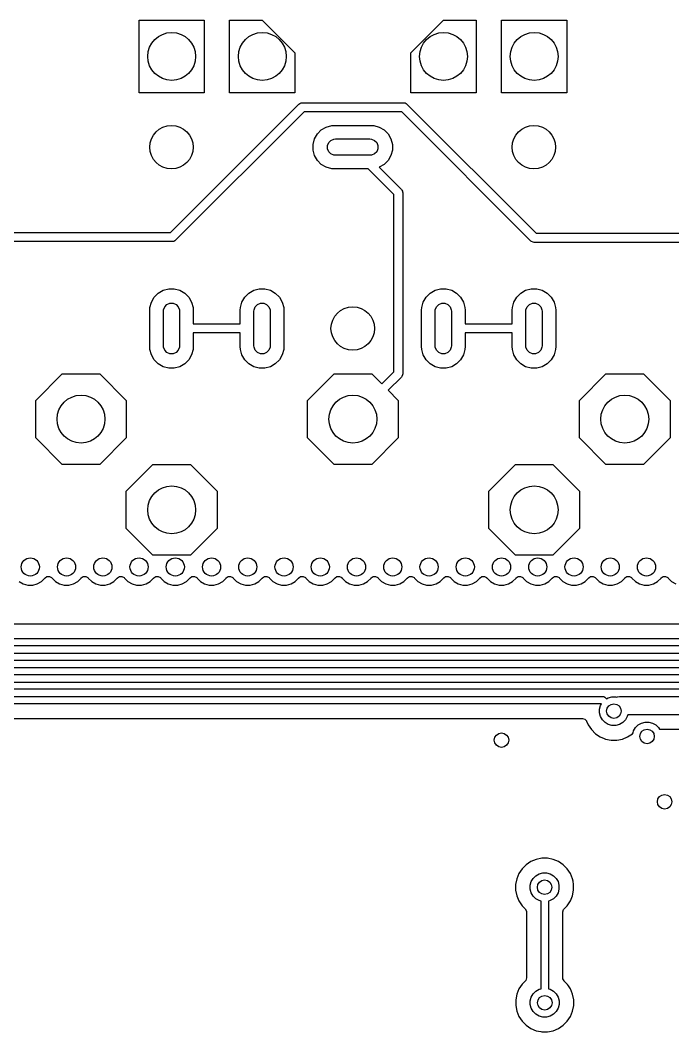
# Model space of a CAD drawing. Extents: x 0.71 to 7.56, y -5.16 to -0.79.
# Drawn here: x 3.182 to 3.891, y -1.925 to -0.827 of the extents above; entities that cross this region are included whole.
import ezdxf

# ---------------------------------------------------------------- set-up
doc = ezdxf.new("R2010")
doc.units = 0
doc.header["$MEASUREMENT"] = 0
doc.layers.add('BLACK', color=7, linetype='CONTINUOUS')

msp = doc.modelspace()

# ---------------------------------------------------------------- linework, layer by layer
at = {"layer": 'BLACK', "linetype": 'CONTINUOUS'}
for p, q in [((3.311, -0.9055), (3.311, -0.8268)), ((3.311, -0.8268), (3.3819, -0.8268)), ((3.3819, -0.8268), (3.3819, -0.9055)), ((3.4094, -0.9055), (3.4094, -0.8268)), ((3.4094, -0.8268), (3.4449, -0.8268)), ((3.4449, -0.8268), (3.4803, -0.8622)), ((3.6063, -0.8622), (3.6417, -0.8268)), ((3.6417, -0.8268), (3.6772, -0.8268)), ((3.6772, -0.8268), (3.6772, -0.9055)), ((3.7047, -0.9055), (3.7047, -0.8268)), ((3.7047, -0.8268), (3.7756, -0.8268)), ((3.7756, -0.8268), (3.7756, -0.9055)), ((3.4803, -0.8622), (3.4803, -0.9055)), ((3.6063, -0.9055), (3.6063, -0.8622)), ((3.3819, -0.9055), (3.311, -0.9055)), ((3.4803, -0.9055), (3.4094, -0.9055)), ((3.6772, -0.9055), (3.6063, -0.9055)), ((3.7756, -0.9055), (3.7047, -0.9055)), ((3.3452, -1.0573), (3.4847, -0.9178)), ((3.4847, -0.9178), (3.4855, -0.9172)), ((3.4855, -0.9172), (3.4872, -0.9164)), ((3.4872, -0.9164), (3.4882, -0.9163)), ((3.4882, -0.9163), (3.5984, -0.9163)), ((3.5984, -0.9163), (3.5994, -0.9164)), ((3.5994, -0.9164), (3.5994, -0.9164)), ((3.5994, -0.9164), (3.5999, -0.9166)), ((3.5999, -0.9166), (3.6012, -0.9172)), ((3.6012, -0.9172), (3.6012, -0.9172)), ((3.6012, -0.9172), (3.6019, -0.9178)), ((3.6019, -0.9178), (3.7422, -1.0581)), ((3.4902, -0.9262), (3.3507, -1.0657)), ((3.5964, -0.9262), (3.4902, -0.9262)), ((3.7367, -1.0665), (3.5964, -0.9262)), ((3.509, -0.9458), (3.5144, -0.9427)), ((3.5144, -0.9427), (3.5203, -0.9411)), ((3.5203, -0.9411), (3.5234, -0.9409)), ((3.5234, -0.9409), (3.5628, -0.9409)), ((3.5628, -0.9409), (3.5659, -0.9411)), ((3.5659, -0.9411), (3.5718, -0.9427)), ((3.5718, -0.9427), (3.5772, -0.9458)), ((3.5016, -0.9555), (3.5047, -0.9502)), ((3.5047, -0.9502), (3.509, -0.9458)), ((3.5772, -0.9458), (3.5815, -0.9502)), ((3.5815, -0.9502), (3.5846, -0.9555)), ((3.5, -0.9615), (3.5016, -0.9555)), ((3.5, -0.9677), (3.5, -0.9615)), ((3.5157, -0.9628), (3.517, -0.9596)), ((3.5157, -0.9663), (3.5157, -0.9628)), ((3.517, -0.9695), (3.5157, -0.9663)), ((3.517, -0.9596), (3.5195, -0.9572)), ((3.5195, -0.9572), (3.5227, -0.9559)), ((3.5227, -0.9559), (3.5244, -0.9557)), ((3.5244, -0.9557), (3.5618, -0.9557)), ((3.5618, -0.9557), (3.5635, -0.9559)), ((3.5635, -0.9559), (3.5667, -0.9572)), ((3.5667, -0.9572), (3.5692, -0.9596)), ((3.5692, -0.9596), (3.5705, -0.9628)), ((3.5705, -0.9663), (3.5692, -0.9695)), ((3.5705, -0.9628), (3.5705, -0.9663)), ((3.5846, -0.9555), (3.5862, -0.9615)), ((3.5862, -0.9615), (3.5862, -0.9677)), ((3.5016, -0.9736), (3.5, -0.9677)), ((3.5047, -0.9789), (3.5016, -0.9736)), ((3.5195, -0.9719), (3.517, -0.9695)), ((3.5227, -0.9733), (3.5195, -0.9719)), ((3.5244, -0.9734), (3.5227, -0.9733)), ((3.5618, -0.9734), (3.5244, -0.9734)), ((3.5635, -0.9733), (3.5618, -0.9734)), ((3.5667, -0.9719), (3.5635, -0.9733)), ((3.5692, -0.9695), (3.5667, -0.9719)), ((3.5846, -0.9736), (3.5815, -0.9789)), ((3.5862, -0.9677), (3.5846, -0.9736)), ((3.509, -0.9833), (3.5047, -0.9789)), ((3.5144, -0.9864), (3.509, -0.9833)), ((3.5203, -0.988), (3.5144, -0.9864)), ((3.5234, -0.9882), (3.5203, -0.988)), ((3.5598, -0.9882), (3.5234, -0.9882)), ((3.5876, -1.016), (3.5598, -0.9882)), ((3.5772, -0.9833), (3.5719, -0.9864)), ((3.5719, -0.9864), (3.596, -1.0105)), ((3.5815, -0.9789), (3.5772, -0.9833)), ((3.5876, -1.2086), (3.5876, -1.016)), ((3.596, -1.0105), (3.5966, -1.0113)), ((3.5966, -1.0113), (3.5966, -1.0113)), ((3.5966, -1.0113), (3.5971, -1.0125)), ((3.5971, -1.0125), (3.5973, -1.0128)), ((3.5973, -1.0128), (3.5973, -1.013)), ((3.5973, -1.013), (3.5974, -1.014)), ((3.5974, -1.014), (3.5974, -1.2106)), ((3.1496, -1.0573), (3.3452, -1.0573)), ((3.7422, -1.0581), (4.6732, -1.0581)), ((3.3472, -1.0671), (3.1496, -1.0671)), ((3.3482, -1.067), (3.3472, -1.0671)), ((3.3487, -1.0668), (3.3482, -1.067)), ((3.3482, -1.067), (3.3482, -1.067)), ((3.35, -1.0663), (3.3487, -1.0668)), ((3.3507, -1.0657), (3.35, -1.0663)), ((3.35, -1.0663), (3.35, -1.0663)), ((3.7374, -1.0671), (3.7367, -1.0665)), ((3.7392, -1.0678), (3.7374, -1.0671)), ((3.7402, -1.0679), (3.7392, -1.0678)), ((3.7392, -1.0678), (3.7392, -1.0678)), ((4.6703, -1.0679), (3.7402, -1.0679)), ((3.3319, -1.123), (3.3372, -1.1199)), ((3.3372, -1.1199), (3.3432, -1.1183)), ((3.3432, -1.1183), (3.3493, -1.1183)), ((3.3493, -1.1183), (3.3553, -1.1199)), ((3.3553, -1.1199), (3.3606, -1.123)), ((3.4303, -1.123), (3.4356, -1.1199)), ((3.4356, -1.1199), (3.4416, -1.1183)), ((3.4416, -1.1183), (3.4477, -1.1183)), ((3.4477, -1.1183), (3.4537, -1.1199)), ((3.4537, -1.1199), (3.459, -1.123)), ((3.6271, -1.123), (3.6325, -1.1199)), ((3.6325, -1.1199), (3.6384, -1.1183)), ((3.6384, -1.1183), (3.6446, -1.1183)), ((3.6446, -1.1183), (3.6506, -1.1199)), ((3.6506, -1.1199), (3.6559, -1.123)), ((3.7256, -1.123), (3.7309, -1.1199)), ((3.7309, -1.1199), (3.7369, -1.1183)), ((3.7369, -1.1183), (3.743, -1.1183)), ((3.743, -1.1183), (3.749, -1.1199)), ((3.749, -1.1199), (3.7543, -1.123)), ((3.3244, -1.1327), (3.3275, -1.1274)), ((3.3275, -1.1274), (3.3319, -1.123)), ((3.3606, -1.123), (3.365, -1.1274)), ((3.365, -1.1274), (3.3681, -1.1327)), ((3.4228, -1.1327), (3.4259, -1.1274)), ((3.4259, -1.1274), (3.4303, -1.123)), ((3.459, -1.123), (3.4634, -1.1274)), ((3.4634, -1.1274), (3.4665, -1.1327)), ((3.6197, -1.1327), (3.6228, -1.1274)), ((3.6228, -1.1274), (3.6271, -1.123)), ((3.6559, -1.123), (3.6603, -1.1274)), ((3.6603, -1.1274), (3.6633, -1.1327)), ((3.7181, -1.1327), (3.7212, -1.1274)), ((3.7212, -1.1274), (3.7256, -1.123)), ((3.7543, -1.123), (3.7587, -1.1274)), ((3.7587, -1.1274), (3.7618, -1.1327)), ((3.3226, -1.1417), (3.3228, -1.1386)), ((3.3226, -1.1811), (3.3226, -1.1417)), ((3.3228, -1.1386), (3.3244, -1.1327)), ((3.3374, -1.1427), (3.3376, -1.141)), ((3.3376, -1.141), (3.3389, -1.1378)), ((3.3389, -1.1378), (3.3413, -1.1354)), ((3.3413, -1.1354), (3.3445, -1.134)), ((3.3445, -1.134), (3.348, -1.134)), ((3.348, -1.134), (3.3512, -1.1354)), ((3.3512, -1.1354), (3.3536, -1.1378)), ((3.3536, -1.1378), (3.3549, -1.141)), ((3.3549, -1.141), (3.3551, -1.1427)), ((3.3681, -1.1327), (3.3697, -1.1386)), ((3.3697, -1.1386), (3.3699, -1.1417)), ((3.3699, -1.1417), (3.3699, -1.1565)), ((3.421, -1.1417), (3.4212, -1.1386)), ((3.421, -1.1565), (3.421, -1.1417)), ((3.4212, -1.1386), (3.4228, -1.1327)), ((3.4358, -1.1427), (3.436, -1.141)), ((3.436, -1.141), (3.4373, -1.1378)), ((3.4373, -1.1378), (3.4397, -1.1354)), ((3.4397, -1.1354), (3.4429, -1.134)), ((3.4429, -1.134), (3.4464, -1.134)), ((3.4464, -1.134), (3.4496, -1.1354)), ((3.4496, -1.1354), (3.452, -1.1378)), ((3.452, -1.1378), (3.4534, -1.141)), ((3.4534, -1.141), (3.4535, -1.1427)), ((3.4665, -1.1327), (3.4681, -1.1386)), ((3.4681, -1.1386), (3.4683, -1.1417)), ((3.4683, -1.1417), (3.4683, -1.1811)), ((3.6179, -1.1417), (3.6181, -1.1386)), ((3.6179, -1.1811), (3.6179, -1.1417)), ((3.6181, -1.1386), (3.6197, -1.1327)), ((3.6327, -1.1427), (3.6328, -1.141)), ((3.6328, -1.141), (3.6342, -1.1378)), ((3.6342, -1.1378), (3.6366, -1.1354)), ((3.6366, -1.1354), (3.6398, -1.134)), ((3.6398, -1.134), (3.6432, -1.134)), ((3.6432, -1.134), (3.6464, -1.1354)), ((3.6464, -1.1354), (3.6489, -1.1378)), ((3.6489, -1.1378), (3.6502, -1.141)), ((3.6502, -1.141), (3.6504, -1.1427)), ((3.6633, -1.1327), (3.6649, -1.1386)), ((3.6649, -1.1386), (3.6651, -1.1417)), ((3.6651, -1.1417), (3.6651, -1.1565)), ((3.7163, -1.1417), (3.7165, -1.1386)), ((3.7163, -1.1565), (3.7163, -1.1417)), ((3.7165, -1.1386), (3.7181, -1.1327)), ((3.7311, -1.1427), (3.7313, -1.141)), ((3.7313, -1.141), (3.7326, -1.1378)), ((3.7326, -1.1378), (3.735, -1.1354)), ((3.735, -1.1354), (3.7382, -1.134)), ((3.7382, -1.134), (3.7417, -1.134)), ((3.7417, -1.134), (3.7449, -1.1354)), ((3.7449, -1.1354), (3.7473, -1.1378)), ((3.7473, -1.1378), (3.7486, -1.141)), ((3.7486, -1.141), (3.7488, -1.1427)), ((3.7618, -1.1327), (3.7634, -1.1386)), ((3.7634, -1.1386), (3.7636, -1.1417)), ((3.7636, -1.1417), (3.7636, -1.1811)), ((3.3374, -1.1801), (3.3374, -1.1427)), ((3.3551, -1.1427), (3.3551, -1.1801)), ((3.4358, -1.1801), (3.4358, -1.1427)), ((3.4535, -1.1427), (3.4535, -1.1801)), ((3.6327, -1.1801), (3.6327, -1.1427)), ((3.6504, -1.1427), (3.6504, -1.1801)), ((3.7311, -1.1801), (3.7311, -1.1427)), ((3.7488, -1.1427), (3.7488, -1.1801)), ((3.3699, -1.1565), (3.421, -1.1565)), ((3.6651, -1.1565), (3.7163, -1.1565)), ((3.421, -1.1663), (3.3699, -1.1663)), ((3.3699, -1.1663), (3.3699, -1.1811)), ((3.421, -1.1811), (3.421, -1.1663)), ((3.7163, -1.1663), (3.6651, -1.1663)), ((3.6651, -1.1663), (3.6651, -1.1811)), ((3.7163, -1.1811), (3.7163, -1.1663)), ((3.3228, -1.1842), (3.3226, -1.1811)), ((3.3244, -1.1901), (3.3228, -1.1842)), ((3.3376, -1.1818), (3.3374, -1.1801)), ((3.3389, -1.185), (3.3376, -1.1818)), ((3.3413, -1.1875), (3.3389, -1.185)), ((3.3536, -1.185), (3.3512, -1.1875)), ((3.3549, -1.1818), (3.3536, -1.185)), ((3.3551, -1.1801), (3.3549, -1.1818)), ((3.3697, -1.1842), (3.3681, -1.1901)), ((3.3699, -1.1811), (3.3697, -1.1842)), ((3.4212, -1.1842), (3.421, -1.1811)), ((3.4228, -1.1901), (3.4212, -1.1842)), ((3.436, -1.1818), (3.4358, -1.1801)), ((3.4373, -1.185), (3.436, -1.1818)), ((3.4397, -1.1875), (3.4373, -1.185)), ((3.452, -1.185), (3.4496, -1.1875)), ((3.4534, -1.1818), (3.452, -1.185)), ((3.4535, -1.1801), (3.4534, -1.1818)), ((3.4681, -1.1842), (3.4665, -1.1901)), ((3.4683, -1.1811), (3.4681, -1.1842)), ((3.6181, -1.1842), (3.6179, -1.1811)), ((3.6197, -1.1901), (3.6181, -1.1842)), ((3.6328, -1.1818), (3.6327, -1.1801)), ((3.6342, -1.185), (3.6328, -1.1818)), ((3.6366, -1.1875), (3.6342, -1.185)), ((3.6489, -1.185), (3.6464, -1.1875)), ((3.6502, -1.1818), (3.6489, -1.185)), ((3.6504, -1.1801), (3.6502, -1.1818)), ((3.6649, -1.1842), (3.6633, -1.1901)), ((3.6651, -1.1811), (3.6649, -1.1842)), ((3.7165, -1.1842), (3.7163, -1.1811)), ((3.7181, -1.1901), (3.7165, -1.1842)), ((3.7313, -1.1818), (3.7311, -1.1801)), ((3.7326, -1.185), (3.7313, -1.1818)), ((3.735, -1.1875), (3.7326, -1.185)), ((3.7473, -1.185), (3.7449, -1.1875)), ((3.7486, -1.1818), (3.7473, -1.185)), ((3.7488, -1.1801), (3.7486, -1.1818)), ((3.7634, -1.1842), (3.7618, -1.1901)), ((3.7636, -1.1811), (3.7634, -1.1842)), ((3.3275, -1.1955), (3.3244, -1.1901)), ((3.3319, -1.1998), (3.3275, -1.1955)), ((3.3445, -1.1888), (3.3413, -1.1875)), ((3.348, -1.1888), (3.3445, -1.1888)), ((3.3512, -1.1875), (3.348, -1.1888)), ((3.365, -1.1955), (3.3606, -1.1998)), ((3.3681, -1.1901), (3.365, -1.1955)), ((3.4259, -1.1955), (3.4228, -1.1901)), ((3.4303, -1.1998), (3.4259, -1.1955)), ((3.4429, -1.1888), (3.4397, -1.1875)), ((3.4464, -1.1888), (3.4429, -1.1888)), ((3.4496, -1.1875), (3.4464, -1.1888)), ((3.4634, -1.1955), (3.459, -1.1998)), ((3.4665, -1.1901), (3.4634, -1.1955)), ((3.6228, -1.1955), (3.6197, -1.1901)), ((3.6271, -1.1998), (3.6228, -1.1955)), ((3.6398, -1.1888), (3.6366, -1.1875)), ((3.6432, -1.1888), (3.6398, -1.1888)), ((3.6464, -1.1875), (3.6432, -1.1888)), ((3.6603, -1.1955), (3.6559, -1.1998)), ((3.6633, -1.1901), (3.6603, -1.1955)), ((3.7212, -1.1955), (3.7181, -1.1901)), ((3.7256, -1.1998), (3.7212, -1.1955)), ((3.7382, -1.1888), (3.735, -1.1875)), ((3.7417, -1.1888), (3.7382, -1.1888)), ((3.7449, -1.1875), (3.7417, -1.1888)), ((3.7587, -1.1955), (3.7543, -1.1998)), ((3.7618, -1.1901), (3.7587, -1.1955)), ((3.3372, -1.2029), (3.3319, -1.1998)), ((3.3432, -1.2045), (3.3372, -1.2029)), ((3.3493, -1.2045), (3.3432, -1.2045)), ((3.3553, -1.2029), (3.3493, -1.2045)), ((3.3606, -1.1998), (3.3553, -1.2029)), ((3.4356, -1.2029), (3.4303, -1.1998)), ((3.4416, -1.2045), (3.4356, -1.2029)), ((3.4477, -1.2045), (3.4416, -1.2045)), ((3.4537, -1.2029), (3.4477, -1.2045)), ((3.459, -1.1998), (3.4537, -1.2029)), ((3.6325, -1.2029), (3.6271, -1.1998)), ((3.6384, -1.2045), (3.6325, -1.2029)), ((3.6446, -1.2045), (3.6384, -1.2045)), ((3.6506, -1.2029), (3.6446, -1.2045)), ((3.6559, -1.1998), (3.6506, -1.2029)), ((3.7309, -1.2029), (3.7256, -1.1998)), ((3.7369, -1.2045), (3.7309, -1.2029)), ((3.743, -1.2045), (3.7369, -1.2045)), ((3.749, -1.2029), (3.743, -1.2045)), ((3.7543, -1.1998), (3.749, -1.2029)), ((3.1988, -1.2395), (3.2276, -1.2106)), ((3.2276, -1.2106), (3.2684, -1.2106)), ((3.2684, -1.2106), (3.2972, -1.2395)), ((3.4941, -1.2395), (3.5229, -1.2106)), ((3.5229, -1.2106), (3.5637, -1.2106)), ((3.5637, -1.2106), (3.5746, -1.2216)), ((3.5746, -1.2216), (3.5876, -1.2086)), ((3.596, -1.2141), (3.5816, -1.2285)), ((3.5966, -1.2134), (3.596, -1.2141)), ((3.5973, -1.2116), (3.5966, -1.2134)), ((3.5966, -1.2134), (3.5966, -1.2134)), ((3.5974, -1.2106), (3.5973, -1.2116)), ((3.7894, -1.2395), (3.8182, -1.2106)), ((3.8182, -1.2106), (3.859, -1.2106)), ((3.859, -1.2106), (3.8878, -1.2395)), ((3.5816, -1.2285), (3.5925, -1.2395)), ((3.1988, -1.2802), (3.1988, -1.2395)), ((3.2972, -1.2395), (3.2972, -1.2802)), ((3.4941, -1.2802), (3.4941, -1.2395)), ((3.5925, -1.2395), (3.5925, -1.2802)), ((3.7894, -1.2802), (3.7894, -1.2395)), ((3.8878, -1.2395), (3.8878, -1.2802)), ((3.2276, -1.3091), (3.1988, -1.2802)), ((3.2972, -1.2802), (3.2684, -1.3091)), ((3.5229, -1.3091), (3.4941, -1.2802)), ((3.5925, -1.2802), (3.5637, -1.3091)), ((3.8182, -1.3091), (3.7894, -1.2802)), ((3.8878, -1.2802), (3.859, -1.3091)), ((3.2684, -1.3091), (3.2276, -1.3091)), ((3.2972, -1.3379), (3.3261, -1.3091)), ((3.3261, -1.3091), (3.3668, -1.3091)), ((3.3668, -1.3091), (3.3957, -1.3379)), ((3.5637, -1.3091), (3.5229, -1.3091)), ((3.6909, -1.3379), (3.7198, -1.3091)), ((3.7198, -1.3091), (3.7605, -1.3091)), ((3.7605, -1.3091), (3.7894, -1.3379)), ((3.859, -1.3091), (3.8182, -1.3091)), ((3.2972, -1.3787), (3.2972, -1.3379)), ((3.3957, -1.3379), (3.3957, -1.3787)), ((3.6909, -1.3787), (3.6909, -1.3379)), ((3.7894, -1.3379), (3.7894, -1.3787)), ((3.3261, -1.4075), (3.2972, -1.3787)), ((3.3957, -1.3787), (3.3668, -1.4075)), ((3.7198, -1.4075), (3.6909, -1.3787)), ((3.7894, -1.3787), (3.7605, -1.4075)), ((3.3668, -1.4075), (3.3261, -1.4075)), ((3.7605, -1.4075), (3.7198, -1.4075)), ((3.1808, -1.436), (3.1853, -1.4386)), ((3.2005, -1.4386), (3.205, -1.436)), ((3.205, -1.436), (3.2087, -1.4324)), ((3.2087, -1.4324), (3.2087, -1.4323)), ((3.2087, -1.4323), (3.2088, -1.4323)), ((3.2087, -1.4324), (3.2087, -1.4324)), ((3.2088, -1.4323), (3.2089, -1.4321)), ((3.2089, -1.4322), (3.2109, -1.4307)), ((3.2089, -1.4321), (3.2089, -1.4322)), ((3.2109, -1.4307), (3.2137, -1.4305)), ((3.2137, -1.4305), (3.2161, -1.4319)), ((3.2161, -1.4319), (3.2165, -1.4323)), ((3.2165, -1.4323), (3.2165, -1.4324)), ((3.2165, -1.4324), (3.2165, -1.4324)), ((3.2165, -1.4324), (3.2202, -1.436)), ((3.2202, -1.436), (3.2247, -1.4386)), ((3.2399, -1.4386), (3.2444, -1.436)), ((3.2444, -1.436), (3.2481, -1.4324)), ((3.2481, -1.4323), (3.2483, -1.4321)), ((3.2481, -1.4324), (3.2481, -1.4323)), ((3.2481, -1.4323), (3.2481, -1.4323)), ((3.2481, -1.4324), (3.2481, -1.4324)), ((3.2483, -1.4322), (3.2503, -1.4307)), ((3.2483, -1.4321), (3.2483, -1.4322)), ((3.2503, -1.4307), (3.2531, -1.4305)), ((3.2531, -1.4305), (3.2555, -1.4319)), ((3.2555, -1.4319), (3.2558, -1.4323)), ((3.2558, -1.4323), (3.2559, -1.4324)), ((3.2559, -1.4324), (3.2559, -1.4324)), ((3.2559, -1.4324), (3.2596, -1.436)), ((3.2596, -1.436), (3.264, -1.4386)), ((3.2793, -1.4386), (3.2838, -1.436)), ((3.2838, -1.436), (3.2874, -1.4324)), ((3.2874, -1.4324), (3.2875, -1.4323)), ((3.2874, -1.4324), (3.2874, -1.4324)), ((3.2875, -1.4323), (3.2876, -1.4321)), ((3.2875, -1.4323), (3.2875, -1.4323)), ((3.2876, -1.4321), (3.2877, -1.4322)), ((3.2877, -1.4322), (3.2897, -1.4307)), ((3.2897, -1.4307), (3.2924, -1.4305)), ((3.2924, -1.4305), (3.2948, -1.4319)), ((3.2948, -1.4319), (3.2952, -1.4323)), ((3.2952, -1.4323), (3.2953, -1.4324)), ((3.2953, -1.4324), (3.2953, -1.4324)), ((3.2953, -1.4324), (3.2989, -1.436)), ((3.2989, -1.436), (3.3034, -1.4386)), ((3.3186, -1.4386), (3.3231, -1.436)), ((3.3231, -1.436), (3.3268, -1.4324)), ((3.3268, -1.4324), (3.3268, -1.4323)), ((3.3268, -1.4323), (3.3269, -1.4323)), ((3.3268, -1.4324), (3.3268, -1.4324)), ((3.3269, -1.4323), (3.327, -1.4321)), ((3.327, -1.4322), (3.3291, -1.4307)), ((3.327, -1.4321), (3.327, -1.4322)), ((3.3291, -1.4307), (3.3318, -1.4305)), ((3.3318, -1.4305), (3.3342, -1.4319)), ((3.3342, -1.4319), (3.3346, -1.4323)), ((3.3346, -1.4323), (3.3346, -1.4324)), ((3.3346, -1.4324), (3.3346, -1.4324)), ((3.3346, -1.4324), (3.3383, -1.436)), ((3.3383, -1.436), (3.3428, -1.4386)), ((3.358, -1.4386), (3.3625, -1.436)), ((3.3625, -1.436), (3.3662, -1.4324)), ((3.3662, -1.4324), (3.3662, -1.4323)), ((3.3662, -1.4323), (3.3663, -1.4323)), ((3.3662, -1.4324), (3.3662, -1.4324)), ((3.3663, -1.4323), (3.3664, -1.4321)), ((3.3664, -1.4322), (3.3684, -1.4307)), ((3.3664, -1.4321), (3.3664, -1.4322)), ((3.3684, -1.4307), (3.3712, -1.4305)), ((3.3712, -1.4305), (3.3736, -1.4319)), ((3.3736, -1.4319), (3.374, -1.4323)), ((3.374, -1.4323), (3.374, -1.4324)), ((3.374, -1.4324), (3.374, -1.4324)), ((3.374, -1.4324), (3.3777, -1.436)), ((3.3777, -1.436), (3.3822, -1.4386)), ((3.3974, -1.4386), (3.4019, -1.436)), ((3.4019, -1.436), (3.4055, -1.4324)), ((3.4055, -1.4324), (3.4056, -1.4323)), ((3.4055, -1.4324), (3.4055, -1.4324)), ((3.4056, -1.4323), (3.4058, -1.4321)), ((3.4056, -1.4323), (3.4056, -1.4323)), ((3.4058, -1.4322), (3.4078, -1.4307)), ((3.4058, -1.4321), (3.4058, -1.4322)), ((3.4078, -1.4307), (3.4105, -1.4305)), ((3.4105, -1.4305), (3.4129, -1.4319)), ((3.4129, -1.4319), (3.4133, -1.4323)), ((3.4133, -1.4323), (3.4134, -1.4324)), ((3.4134, -1.4324), (3.4134, -1.4324)), ((3.4134, -1.4324), (3.417, -1.436)), ((3.417, -1.436), (3.4215, -1.4386)), ((3.4367, -1.4386), (3.4412, -1.436)), ((3.4412, -1.436), (3.4449, -1.4324)), ((3.4449, -1.4324), (3.4449, -1.4323)), ((3.4449, -1.4323), (3.445, -1.4323)), ((3.4449, -1.4324), (3.4449, -1.4324)), ((3.445, -1.4323), (3.4451, -1.4321)), ((3.4451, -1.4322), (3.4472, -1.4307)), ((3.4451, -1.4321), (3.4451, -1.4322)), ((3.4472, -1.4307), (3.4499, -1.4305)), ((3.4499, -1.4305), (3.4523, -1.4319)), ((3.4523, -1.4319), (3.4527, -1.4323)), ((3.4527, -1.4323), (3.4527, -1.4324)), ((3.4527, -1.4324), (3.4527, -1.4324)), ((3.4527, -1.4324), (3.4564, -1.436)), ((3.4564, -1.436), (3.4609, -1.4386)), ((3.4761, -1.4386), (3.4806, -1.436)), ((3.4806, -1.436), (3.4843, -1.4324)), ((3.4843, -1.4324), (3.4843, -1.4323)), ((3.4843, -1.4323), (3.4844, -1.4323)), ((3.4843, -1.4324), (3.4843, -1.4324)), ((3.4844, -1.4323), (3.4845, -1.4321)), ((3.4845, -1.4322), (3.4865, -1.4307)), ((3.4845, -1.4321), (3.4845, -1.4322)), ((3.4865, -1.4307), (3.4893, -1.4305)), ((3.4893, -1.4305), (3.4917, -1.4319)), ((3.4917, -1.4319), (3.4921, -1.4323)), ((3.4921, -1.4323), (3.4921, -1.4324)), ((3.4921, -1.4324), (3.4921, -1.4324)), ((3.4921, -1.4324), (3.4958, -1.436)), ((3.4958, -1.436), (3.5003, -1.4386)), ((3.5155, -1.4386), (3.52, -1.436)), ((3.52, -1.436), (3.5236, -1.4324)), ((3.5236, -1.4324), (3.5237, -1.4323)), ((3.5236, -1.4324), (3.5236, -1.4324)), ((3.5237, -1.4323), (3.5239, -1.4321)), ((3.5237, -1.4323), (3.5237, -1.4323)), ((3.5239, -1.4322), (3.5259, -1.4307)), ((3.5239, -1.4321), (3.5239, -1.4322)), ((3.5259, -1.4307), (3.5287, -1.4305)), ((3.5287, -1.4305), (3.5311, -1.4319)), ((3.5311, -1.4319), (3.5314, -1.4323)), ((3.5314, -1.4323), (3.5315, -1.4324)), ((3.5315, -1.4324), (3.5315, -1.4324)), ((3.5315, -1.4324), (3.5351, -1.436)), ((3.5351, -1.436), (3.5396, -1.4386)), ((3.5548, -1.4386), (3.5593, -1.436)), ((3.5593, -1.436), (3.563, -1.4324)), ((3.563, -1.4324), (3.5631, -1.4323)), ((3.563, -1.4324), (3.563, -1.4324)), ((3.5631, -1.4323), (3.5632, -1.4321)), ((3.5631, -1.4323), (3.5631, -1.4323)), ((3.5632, -1.4321), (3.5633, -1.4322)), ((3.5633, -1.4322), (3.5653, -1.4307)), ((3.5653, -1.4307), (3.568, -1.4305)), ((3.568, -1.4305), (3.5704, -1.4319)), ((3.5704, -1.4319), (3.5708, -1.4323)), ((3.5708, -1.4323), (3.5708, -1.4324)), ((3.5708, -1.4324), (3.5708, -1.4324)), ((3.5708, -1.4324), (3.5745, -1.436)), ((3.5745, -1.436), (3.579, -1.4386)), ((3.5942, -1.4386), (3.5987, -1.436)), ((3.5987, -1.436), (3.6024, -1.4324)), ((3.6024, -1.4324), (3.6024, -1.4323)), ((3.6024, -1.4323), (3.6025, -1.4323)), ((3.6024, -1.4324), (3.6024, -1.4324)), ((3.6025, -1.4323), (3.6026, -1.4321)), ((3.6026, -1.4322), (3.6046, -1.4307)), ((3.6026, -1.4321), (3.6026, -1.4322)), ((3.6046, -1.4307), (3.6074, -1.4305)), ((3.6074, -1.4305), (3.6098, -1.4319)), ((3.6098, -1.4319), (3.6102, -1.4323)), ((3.6102, -1.4323), (3.6102, -1.4324)), ((3.6102, -1.4324), (3.6102, -1.4324)), ((3.6102, -1.4324), (3.6139, -1.436)), ((3.6139, -1.436), (3.6184, -1.4386)), ((3.6336, -1.4386), (3.6381, -1.436)), ((3.6381, -1.436), (3.6418, -1.4324)), ((3.6418, -1.4323), (3.642, -1.4321)), ((3.6418, -1.4324), (3.6418, -1.4323)), ((3.6418, -1.4323), (3.6418, -1.4323)), ((3.6418, -1.4324), (3.6418, -1.4324)), ((3.642, -1.4322), (3.644, -1.4307)), ((3.642, -1.4321), (3.642, -1.4322)), ((3.644, -1.4307), (3.6468, -1.4305)), ((3.6468, -1.4305), (3.6492, -1.4319)), ((3.6492, -1.4319), (3.6495, -1.4323)), ((3.6495, -1.4323), (3.6496, -1.4324)), ((3.6496, -1.4324), (3.6496, -1.4324)), ((3.6496, -1.4324), (3.6533, -1.436)), ((3.6533, -1.436), (3.6577, -1.4386)), ((3.673, -1.4386), (3.6775, -1.436)), ((3.6775, -1.436), (3.6811, -1.4324)), ((3.6811, -1.4324), (3.6812, -1.4323)), ((3.6811, -1.4324), (3.6811, -1.4324)), ((3.6812, -1.4323), (3.6813, -1.4321)), ((3.6812, -1.4323), (3.6812, -1.4323)), ((3.6813, -1.4321), (3.6814, -1.4322)), ((3.6814, -1.4322), (3.6834, -1.4307)), ((3.6834, -1.4307), (3.6861, -1.4305)), ((3.6861, -1.4305), (3.6885, -1.4319)), ((3.6885, -1.4319), (3.6889, -1.4323)), ((3.6889, -1.4323), (3.689, -1.4324)), ((3.689, -1.4324), (3.689, -1.4324)), ((3.689, -1.4324), (3.6926, -1.436)), ((3.6926, -1.436), (3.6971, -1.4386)), ((3.7123, -1.4386), (3.7168, -1.436)), ((3.7168, -1.436), (3.7205, -1.4324)), ((3.7205, -1.4324), (3.7205, -1.4323)), ((3.7205, -1.4323), (3.7206, -1.4323)), ((3.7205, -1.4324), (3.7205, -1.4324)), ((3.7206, -1.4323), (3.7207, -1.4321)), ((3.7207, -1.4322), (3.7228, -1.4307)), ((3.7207, -1.4321), (3.7207, -1.4322)), ((3.7228, -1.4307), (3.7255, -1.4305)), ((3.7255, -1.4305), (3.7279, -1.4319)), ((3.7279, -1.4319), (3.7283, -1.4323)), ((3.7283, -1.4323), (3.7283, -1.4324)), ((3.7283, -1.4324), (3.7283, -1.4324)), ((3.7283, -1.4324), (3.732, -1.436)), ((3.732, -1.436), (3.7365, -1.4386)), ((3.7517, -1.4386), (3.7562, -1.436)), ((3.7562, -1.436), (3.7599, -1.4324)), ((3.7599, -1.4324), (3.7599, -1.4323)), ((3.7599, -1.4323), (3.76, -1.4323)), ((3.7599, -1.4324), (3.7599, -1.4324)), ((3.76, -1.4323), (3.7601, -1.4321)), ((3.7601, -1.4322), (3.7621, -1.4307)), ((3.7601, -1.4321), (3.7601, -1.4322)), ((3.7621, -1.4307), (3.7649, -1.4305)), ((3.7649, -1.4305), (3.7673, -1.4319)), ((3.7673, -1.4319), (3.7677, -1.4323)), ((3.7677, -1.4323), (3.7677, -1.4324)), ((3.7677, -1.4324), (3.7677, -1.4324)), ((3.7677, -1.4324), (3.7714, -1.436)), ((3.7714, -1.436), (3.7759, -1.4386)), ((3.7911, -1.4386), (3.7956, -1.436)), ((3.7956, -1.436), (3.7992, -1.4324)), ((3.7992, -1.4324), (3.7993, -1.4323)), ((3.7992, -1.4324), (3.7992, -1.4324)), ((3.7993, -1.4323), (3.7995, -1.4321)), ((3.7993, -1.4323), (3.7993, -1.4323)), ((3.7995, -1.4322), (3.8015, -1.4307)), ((3.7995, -1.4321), (3.7995, -1.4322)), ((3.8015, -1.4307), (3.8042, -1.4305)), ((3.8042, -1.4305), (3.8066, -1.4319)), ((3.8066, -1.4319), (3.807, -1.4323)), ((3.807, -1.4323), (3.8071, -1.4324)), ((3.8071, -1.4324), (3.8071, -1.4324)), ((3.8071, -1.4324), (3.8107, -1.436)), ((3.8107, -1.436), (3.8152, -1.4386)), ((3.8304, -1.4386), (3.8349, -1.436)), ((3.8349, -1.436), (3.8386, -1.4324)), ((3.8386, -1.4324), (3.8386, -1.4323)), ((3.8386, -1.4323), (3.8387, -1.4323)), ((3.8386, -1.4324), (3.8386, -1.4324)), ((3.8387, -1.4323), (3.8388, -1.4321)), ((3.8388, -1.4322), (3.8409, -1.4307)), ((3.8388, -1.4321), (3.8388, -1.4322)), ((3.8409, -1.4307), (3.8436, -1.4305)), ((3.8436, -1.4305), (3.846, -1.4319)), ((3.846, -1.4319), (3.8464, -1.4323)), ((3.8464, -1.4323), (3.8464, -1.4324)), ((3.8464, -1.4324), (3.8464, -1.4324)), ((3.8464, -1.4324), (3.8501, -1.436)), ((3.8501, -1.436), (3.8546, -1.4386)), ((3.8698, -1.4386), (3.8743, -1.436)), ((3.8743, -1.436), (3.878, -1.4324)), ((3.878, -1.4324), (3.878, -1.4323)), ((3.878, -1.4323), (3.8781, -1.4323)), ((3.878, -1.4324), (3.878, -1.4324)), ((3.8781, -1.4323), (3.8782, -1.4321)), ((3.8782, -1.4322), (3.8802, -1.4307)), ((3.8782, -1.4321), (3.8782, -1.4322)), ((3.8802, -1.4307), (3.883, -1.4305)), ((3.883, -1.4305), (3.8854, -1.4319)), ((3.8854, -1.4319), (3.8858, -1.4323)), ((3.8858, -1.4323), (3.8858, -1.4324)), ((3.8858, -1.4324), (3.8858, -1.4324)), ((3.8858, -1.4324), (3.8895, -1.436)), ((3.8895, -1.436), (3.894, -1.4386)), ((3.1853, -1.4386), (3.1903, -1.44)), ((3.1903, -1.44), (3.1903, -1.44)), ((3.1903, -1.44), (3.1955, -1.44)), ((3.1955, -1.44), (3.2005, -1.4386)), ((3.1955, -1.44), (3.1955, -1.44)), ((3.2247, -1.4386), (3.2297, -1.44)), ((3.2297, -1.44), (3.2297, -1.44)), ((3.2297, -1.44), (3.2349, -1.44)), ((3.2349, -1.44), (3.2399, -1.4386)), ((3.2349, -1.44), (3.2349, -1.44)), ((3.264, -1.4386), (3.2691, -1.44)), ((3.2691, -1.44), (3.2691, -1.44)), ((3.2691, -1.44), (3.2742, -1.44)), ((3.2742, -1.44), (3.2793, -1.4386)), ((3.2742, -1.44), (3.2742, -1.44)), ((3.3034, -1.4386), (3.3084, -1.44)), ((3.3084, -1.44), (3.3084, -1.44)), ((3.3084, -1.44), (3.3136, -1.44)), ((3.3136, -1.44), (3.3186, -1.4386)), ((3.3136, -1.44), (3.3136, -1.44)), ((3.3428, -1.4386), (3.3478, -1.44)), ((3.3478, -1.44), (3.3478, -1.44)), ((3.3478, -1.44), (3.353, -1.44)), ((3.353, -1.44), (3.358, -1.4386)), ((3.353, -1.44), (3.353, -1.44)), ((3.3822, -1.4386), (3.3872, -1.44)), ((3.3872, -1.44), (3.3872, -1.44)), ((3.3872, -1.44), (3.3924, -1.44)), ((3.3924, -1.44), (3.3974, -1.4386)), ((3.3924, -1.44), (3.3924, -1.44)), ((3.4215, -1.4386), (3.4265, -1.44)), ((3.4265, -1.44), (3.4265, -1.44)), ((3.4265, -1.44), (3.4317, -1.44)), ((3.4317, -1.44), (3.4367, -1.4386)), ((3.4317, -1.44), (3.4317, -1.44)), ((3.4609, -1.4386), (3.4659, -1.44)), ((3.4659, -1.44), (3.4659, -1.44)), ((3.4659, -1.44), (3.4711, -1.44)), ((3.4711, -1.44), (3.4761, -1.4386)), ((3.4711, -1.44), (3.4711, -1.44)), ((3.5003, -1.4386), (3.5053, -1.44)), ((3.5053, -1.44), (3.5053, -1.44)), ((3.5053, -1.44), (3.5105, -1.44)), ((3.5105, -1.44), (3.5155, -1.4386)), ((3.5105, -1.44), (3.5105, -1.44)), ((3.5396, -1.4386), (3.5446, -1.44)), ((3.5446, -1.44), (3.5446, -1.44)), ((3.5446, -1.44), (3.5498, -1.44)), ((3.5498, -1.44), (3.5548, -1.4386)), ((3.5498, -1.44), (3.5498, -1.44)), ((3.579, -1.4386), (3.584, -1.44)), ((3.584, -1.44), (3.584, -1.44)), ((3.584, -1.44), (3.5892, -1.44)), ((3.5892, -1.44), (3.5942, -1.4386)), ((3.5892, -1.44), (3.5892, -1.44)), ((3.6184, -1.4386), (3.6234, -1.44)), ((3.6234, -1.44), (3.6234, -1.44)), ((3.6234, -1.44), (3.6286, -1.44)), ((3.6286, -1.44), (3.6336, -1.4386)), ((3.6286, -1.44), (3.6286, -1.44)), ((3.6577, -1.4386), (3.6628, -1.44)), ((3.6628, -1.44), (3.6628, -1.44)), ((3.6628, -1.44), (3.6679, -1.44)), ((3.6679, -1.44), (3.673, -1.4386)), ((3.6679, -1.44), (3.6679, -1.44)), ((3.6971, -1.4386), (3.7021, -1.44)), ((3.7021, -1.44), (3.7021, -1.44)), ((3.7021, -1.44), (3.7073, -1.44)), ((3.7073, -1.44), (3.7123, -1.4386)), ((3.7073, -1.44), (3.7073, -1.44)), ((3.7365, -1.4386), (3.7415, -1.44)), ((3.7415, -1.44), (3.7415, -1.44)), ((3.7415, -1.44), (3.7467, -1.44)), ((3.7467, -1.44), (3.7517, -1.4386)), ((3.7467, -1.44), (3.7467, -1.44)), ((3.7759, -1.4386), (3.7809, -1.44)), ((3.7809, -1.44), (3.7809, -1.44)), ((3.7809, -1.44), (3.7861, -1.44)), ((3.7861, -1.44), (3.7911, -1.4386)), ((3.7861, -1.44), (3.7861, -1.44)), ((3.8152, -1.4386), (3.8202, -1.44)), ((3.8202, -1.44), (3.8202, -1.44)), ((3.8202, -1.44), (3.8254, -1.44)), ((3.8254, -1.44), (3.8304, -1.4386)), ((3.8254, -1.44), (3.8254, -1.44)), ((3.8546, -1.4386), (3.8596, -1.44)), ((3.8596, -1.44), (3.8596, -1.44)), ((3.8596, -1.44), (3.8648, -1.44)), ((3.8648, -1.44), (3.8698, -1.4386)), ((3.8648, -1.44), (3.8648, -1.44)), ((4.2003, -1.4823), (2.9874, -1.4823)), ((2.9481, -1.498), (4.1977, -1.498)), ((2.9412, -1.5138), (4.1912, -1.5138)), ((4.1961, -1.5059), (2.9465, -1.5059)), ((4.1895, -1.5217), (2.9396, -1.5217)), ((2.9347, -1.5295), (4.1846, -1.5295)), ((2.9281, -1.5453), (4.148, -1.5453)), ((4.183, -1.5374), (2.933, -1.5374)), ((4.1464, -1.5531), (2.9265, -1.5531)), ((3.8133, -1.5689), (2.92, -1.5689)), ((2.9216, -1.561), (3.815, -1.561)), ((3.8122, -1.5707), (3.8133, -1.5689)), ((3.815, -1.561), (3.8157, -1.5611)), ((3.8157, -1.5611), (3.8171, -1.5617)), ((3.8171, -1.5617), (3.8177, -1.5622)), ((3.8177, -1.5622), (3.8189, -1.5633)), ((3.8189, -1.5633), (3.8207, -1.5622)), ((3.8207, -1.5622), (3.8247, -1.5612)), ((3.8247, -1.5612), (3.8288, -1.5612)), ((3.8288, -1.5612), (3.8301, -1.5615)), ((3.8301, -1.5615), (3.8308, -1.5612)), ((3.8308, -1.5612), (3.8327, -1.561)), ((3.8327, -1.561), (4.0378, -1.561)), ((3.8112, -1.5747), (3.8122, -1.5707)), ((3.8112, -1.5788), (3.8112, -1.5747)), ((3.8122, -1.5828), (3.8112, -1.5788)), ((3.8419, -1.5807), (3.8413, -1.5828)), ((4.0337, -1.5807), (3.8419, -1.5807)), ((2.9174, -1.5847), (3.7927, -1.5847)), ((3.7927, -1.5847), (3.7953, -1.5854)), ((3.7953, -1.5854), (3.7971, -1.5875)), ((3.7971, -1.5875), (3.7972, -1.5877)), ((3.7972, -1.5877), (3.7988, -1.5917)), ((3.7988, -1.5917), (3.7988, -1.5917)), ((3.7988, -1.5917), (3.8023, -1.5969)), ((3.8143, -1.5864), (3.8122, -1.5828)), ((3.8172, -1.5893), (3.8143, -1.5864)), ((3.8207, -1.5913), (3.8172, -1.5893)), ((3.8247, -1.5924), (3.8207, -1.5913)), ((3.8328, -1.5913), (3.8288, -1.5924)), ((3.8364, -1.5893), (3.8328, -1.5913)), ((3.8393, -1.5864), (3.8364, -1.5893)), ((3.8413, -1.5828), (3.8393, -1.5864)), ((3.8503, -1.5947), (3.8532, -1.5918)), ((3.8532, -1.5918), (3.8568, -1.5898)), ((3.8568, -1.5898), (3.8607, -1.5887)), ((3.8607, -1.5887), (3.8649, -1.5887)), ((3.8649, -1.5887), (3.8688, -1.5898)), ((3.8688, -1.5898), (3.8724, -1.5918)), ((3.8724, -1.5918), (3.8753, -1.5947)), ((3.8023, -1.5969), (3.8023, -1.5969)), ((3.8023, -1.5969), (3.8067, -1.6013)), ((3.8067, -1.6013), (3.8067, -1.6013)), ((3.8067, -1.6013), (3.8118, -1.6047)), ((3.8288, -1.5924), (3.8247, -1.5924)), ((3.8417, -1.6047), (3.8469, -1.6013)), ((3.8469, -1.6013), (3.8477, -1.6004)), ((3.8477, -1.6004), (3.8482, -1.5983)), ((3.8482, -1.5983), (3.8503, -1.5947)), ((3.8753, -1.5947), (3.8763, -1.5965)), ((3.8763, -1.5965), (4.0252, -1.5965)), ((3.8118, -1.6047), (3.8118, -1.6047)), ((3.8118, -1.6047), (3.8161, -1.6065)), ((3.8161, -1.6065), (3.8176, -1.6071)), ((3.8176, -1.6071), (3.8237, -1.6083)), ((3.8237, -1.6083), (3.8237, -1.6083)), ((3.8237, -1.6083), (3.8237, -1.6083)), ((3.8237, -1.6083), (3.8299, -1.6083)), ((3.8299, -1.6083), (3.836, -1.6071)), ((3.8299, -1.6083), (3.8299, -1.6083)), ((3.836, -1.6071), (3.8417, -1.6047)), ((3.7314, -1.7435), (3.7271, -1.7479)), ((3.7366, -1.74), (3.7314, -1.7435)), ((3.7314, -1.7435), (3.7314, -1.7435)), ((3.7423, -1.7377), (3.7366, -1.74)), ((3.7366, -1.74), (3.7366, -1.74)), ((3.7484, -1.7364), (3.7423, -1.7377)), ((3.7423, -1.7377), (3.7423, -1.7377)), ((3.7546, -1.7364), (3.7484, -1.7364)), ((3.7484, -1.7364), (3.7484, -1.7364)), ((3.7607, -1.7377), (3.7546, -1.7364)), ((3.7546, -1.7364), (3.7546, -1.7364)), ((3.7665, -1.74), (3.7607, -1.7377)), ((3.7607, -1.7377), (3.7607, -1.7377)), ((3.7716, -1.7435), (3.7665, -1.74)), ((3.7665, -1.74), (3.7665, -1.74)), ((3.776, -1.7479), (3.7716, -1.7435)), ((3.7716, -1.7435), (3.7716, -1.7435)), ((3.7236, -1.753), (3.7212, -1.7588)), ((3.7271, -1.7479), (3.7236, -1.753)), ((3.7236, -1.753), (3.7236, -1.753)), ((3.7271, -1.7479), (3.7271, -1.7479)), ((3.739, -1.7584), (3.7419, -1.7555)), ((3.7419, -1.7555), (3.7455, -1.7534)), ((3.7455, -1.7534), (3.7495, -1.7523)), ((3.7495, -1.7523), (3.7536, -1.7523)), ((3.7536, -1.7523), (3.7576, -1.7534)), ((3.7576, -1.7534), (3.7611, -1.7555)), ((3.7611, -1.7555), (3.764, -1.7584)), ((3.7795, -1.753), (3.776, -1.7479)), ((3.776, -1.7479), (3.776, -1.7479)), ((3.7807, -1.7561), (3.7795, -1.753)), ((3.7795, -1.753), (3.7795, -1.753)), ((3.7818, -1.7588), (3.7807, -1.7561)), ((3.7212, -1.7588), (3.72, -1.7649)), ((3.72, -1.7649), (3.72, -1.7711)), ((3.7212, -1.7588), (3.7212, -1.7588)), ((3.7359, -1.7659), (3.737, -1.7619)), ((3.7359, -1.77), (3.7359, -1.7659)), ((3.737, -1.7619), (3.739, -1.7584)), ((3.764, -1.7584), (3.7661, -1.7619)), ((3.7661, -1.7619), (3.7671, -1.7659)), ((3.7671, -1.7659), (3.7671, -1.77)), ((3.7824, -1.7615), (3.7818, -1.7588)), ((3.783, -1.7649), (3.7824, -1.7615)), ((3.783, -1.7711), (3.783, -1.7649)), ((3.783, -1.7649), (3.783, -1.7649)), ((3.783, -1.7649), (3.783, -1.7649)), ((3.72, -1.7711), (3.7212, -1.7772)), ((3.7212, -1.7772), (3.7212, -1.7772)), ((3.7212, -1.7772), (3.7236, -1.7829)), ((3.737, -1.774), (3.7359, -1.77)), ((3.739, -1.7775), (3.737, -1.774)), ((3.7419, -1.7805), (3.739, -1.7775)), ((3.764, -1.7775), (3.7611, -1.7805)), ((3.7661, -1.774), (3.764, -1.7775)), ((3.7671, -1.77), (3.7661, -1.774)), ((3.7795, -1.7829), (3.7818, -1.7772)), ((3.7818, -1.7772), (3.783, -1.7711)), ((3.7236, -1.7829), (3.7236, -1.7829)), ((3.7236, -1.7829), (3.7271, -1.7881)), ((3.7271, -1.7881), (3.7271, -1.7881)), ((3.7271, -1.7881), (3.7271, -1.7881)), ((3.7271, -1.7881), (3.7305, -1.7915)), ((3.7455, -1.7825), (3.7419, -1.7805)), ((3.7477, -1.7831), (3.7455, -1.7825)), ((3.7477, -1.8783), (3.7477, -1.7831)), ((3.7576, -1.7825), (3.7556, -1.783)), ((3.7556, -1.783), (3.7556, -1.8783)), ((3.7611, -1.7805), (3.7576, -1.7825)), ((3.7728, -1.7913), (3.776, -1.7881)), ((3.776, -1.7881), (3.7795, -1.7829)), ((3.7305, -1.7915), (3.7318, -1.7939)), ((3.7318, -1.7939), (3.732, -1.795)), ((3.732, -1.795), (3.732, -1.8665)), ((3.7714, -1.7947), (3.7721, -1.7921)), ((3.7714, -1.8424), (3.7714, -1.7947)), ((3.7721, -1.7921), (3.7728, -1.7913)), ((3.7714, -1.8665), (3.7714, -1.8424)), ((3.732, -1.8665), (3.7312, -1.8691)), ((3.7714, -1.8671), (3.7714, -1.8665)), ((3.7272, -1.8733), (3.7237, -1.8784)), ((3.7305, -1.8699), (3.7272, -1.8733)), ((3.7272, -1.8733), (3.7272, -1.8733)), ((3.7312, -1.8691), (3.7305, -1.8699)), ((3.7714, -1.8672), (3.7714, -1.8671)), ((3.7715, -1.8673), (3.7714, -1.8672)), ((3.7715, -1.8675), (3.7715, -1.8673)), ((3.7721, -1.8686), (3.7715, -1.8675)), ((3.7726, -1.8697), (3.7721, -1.8686)), ((3.7727, -1.8698), (3.7726, -1.8697)), ((3.7761, -1.8733), (3.7727, -1.8698)), ((3.7764, -1.8737), (3.7761, -1.8733)), ((3.7773, -1.875), (3.7764, -1.8737)), ((3.7796, -1.8784), (3.7773, -1.875)), ((3.7773, -1.875), (3.7773, -1.875)), ((3.7214, -1.8842), (3.7201, -1.8903)), ((3.7237, -1.8784), (3.7214, -1.8842)), ((3.7214, -1.8842), (3.7214, -1.8842)), ((3.7237, -1.8784), (3.7237, -1.8784)), ((3.736, -1.8913), (3.7371, -1.8873)), ((3.7371, -1.8873), (3.7392, -1.8838)), ((3.7392, -1.8838), (3.7421, -1.8809)), ((3.7421, -1.8809), (3.7456, -1.8788)), ((3.7456, -1.8788), (3.7477, -1.8783)), ((3.7556, -1.8783), (3.7577, -1.8788)), ((3.7577, -1.8788), (3.7612, -1.8809)), ((3.7612, -1.8809), (3.7642, -1.8838)), ((3.7642, -1.8838), (3.7662, -1.8873)), ((3.7662, -1.8873), (3.7673, -1.8913)), ((3.782, -1.8842), (3.7796, -1.8784)), ((3.7796, -1.8784), (3.7796, -1.8784)), ((3.7832, -1.8903), (3.782, -1.8842)), ((3.782, -1.8842), (3.782, -1.8842)), ((3.782, -1.8842), (3.782, -1.8842)), ((3.7201, -1.8903), (3.7201, -1.8965)), ((3.7201, -1.8965), (3.7214, -1.9026)), ((3.736, -1.8954), (3.736, -1.8913)), ((3.7371, -1.8994), (3.736, -1.8954)), ((3.7392, -1.903), (3.7371, -1.8994)), ((3.7662, -1.8994), (3.7642, -1.903)), ((3.7673, -1.8954), (3.7662, -1.8994)), ((3.7673, -1.8913), (3.7673, -1.8954)), ((3.782, -1.9026), (3.7832, -1.8965)), ((3.7832, -1.8965), (3.7832, -1.8903)), ((3.7832, -1.8903), (3.7832, -1.8903)), ((3.7832, -1.8903), (3.7832, -1.8903)), ((3.7214, -1.9026), (3.7214, -1.9026)), ((3.7214, -1.9026), (3.7237, -1.9083)), ((3.7237, -1.9083), (3.7237, -1.9083)), ((3.7237, -1.9083), (3.7272, -1.9135)), ((3.7421, -1.9059), (3.7392, -1.903)), ((3.7456, -1.9079), (3.7421, -1.9059)), ((3.7496, -1.909), (3.7456, -1.9079)), ((3.7537, -1.909), (3.7496, -1.909)), ((3.7577, -1.9079), (3.7537, -1.909)), ((3.7612, -1.9059), (3.7577, -1.9079)), ((3.7642, -1.903), (3.7612, -1.9059)), ((3.7761, -1.9135), (3.7796, -1.9083)), ((3.7796, -1.9083), (3.782, -1.9026)), ((3.7272, -1.9135), (3.7272, -1.9135)), ((3.7272, -1.9135), (3.7316, -1.9179)), ((3.7316, -1.9179), (3.7316, -1.9179)), ((3.7316, -1.9179), (3.7367, -1.9213)), ((3.7367, -1.9213), (3.7367, -1.9213)), ((3.7367, -1.9213), (3.7425, -1.9237)), ((3.7609, -1.9237), (3.7666, -1.9213)), ((3.7666, -1.9213), (3.7718, -1.9179)), ((3.7718, -1.9179), (3.7761, -1.9135)), ((3.7425, -1.9237), (3.7425, -1.9237)), ((3.7425, -1.9237), (3.7474, -1.9247)), ((3.7474, -1.9247), (3.7486, -1.9249)), ((3.7486, -1.9249), (3.7486, -1.9249)), ((3.7486, -1.9249), (3.7486, -1.9249)), ((3.7486, -1.9249), (3.7548, -1.9249)), ((3.7548, -1.9249), (3.7609, -1.9237)), ((3.7548, -1.9249), (3.7548, -1.9249))]:
    msp.add_line(p, q, dxfattribs=at)
at = {"layer": 'BLACK'}
for centre, radius in [((3.3465, -0.8661), 0.026), ((3.4449, -0.8661), 0.026), ((3.6417, -0.8661), 0.026), ((3.7402, -0.8661), 0.026), ((3.3462, -0.9646), 0.0236), ((3.7399, -0.9646), 0.0236), ((3.5431, -1.1614), 0.0236), ((3.248, -1.2598), 0.026), ((3.5433, -1.2598), 0.026), ((3.8386, -1.2598), 0.026), ((3.3465, -1.3583), 0.026), ((3.7402, -1.3583), 0.026), ((3.1929, -1.4203), 0.00984), ((3.2323, -1.4203), 0.00984), ((3.2717, -1.4203), 0.00984), ((3.311, -1.4203), 0.00984), ((3.3504, -1.4203), 0.00984), ((3.3898, -1.4203), 0.00984), ((3.4291, -1.4203), 0.00984), ((3.4685, -1.4203), 0.00984), ((3.5079, -1.4203), 0.00984), ((3.5472, -1.4203), 0.00984), ((3.5866, -1.4203), 0.00984), ((3.626, -1.4203), 0.00984), ((3.6654, -1.4203), 0.00984), ((3.7047, -1.4203), 0.00984), ((3.7441, -1.4203), 0.00984), ((3.7835, -1.4203), 0.00984), ((3.8228, -1.4203), 0.00984), ((3.8622, -1.4203), 0.00984), ((3.8268, -1.5768), 0.00787), ((3.7047, -1.6083), 0.00787), ((3.8628, -1.6043), 0.00787), ((3.8819, -1.6752), 0.00787), ((3.7515, -1.768), 0.00787), ((3.7517, -1.8934), 0.00787)]:
    msp.add_circle(centre, radius, dxfattribs=at)

doc.saveas('drawing.dxf')
